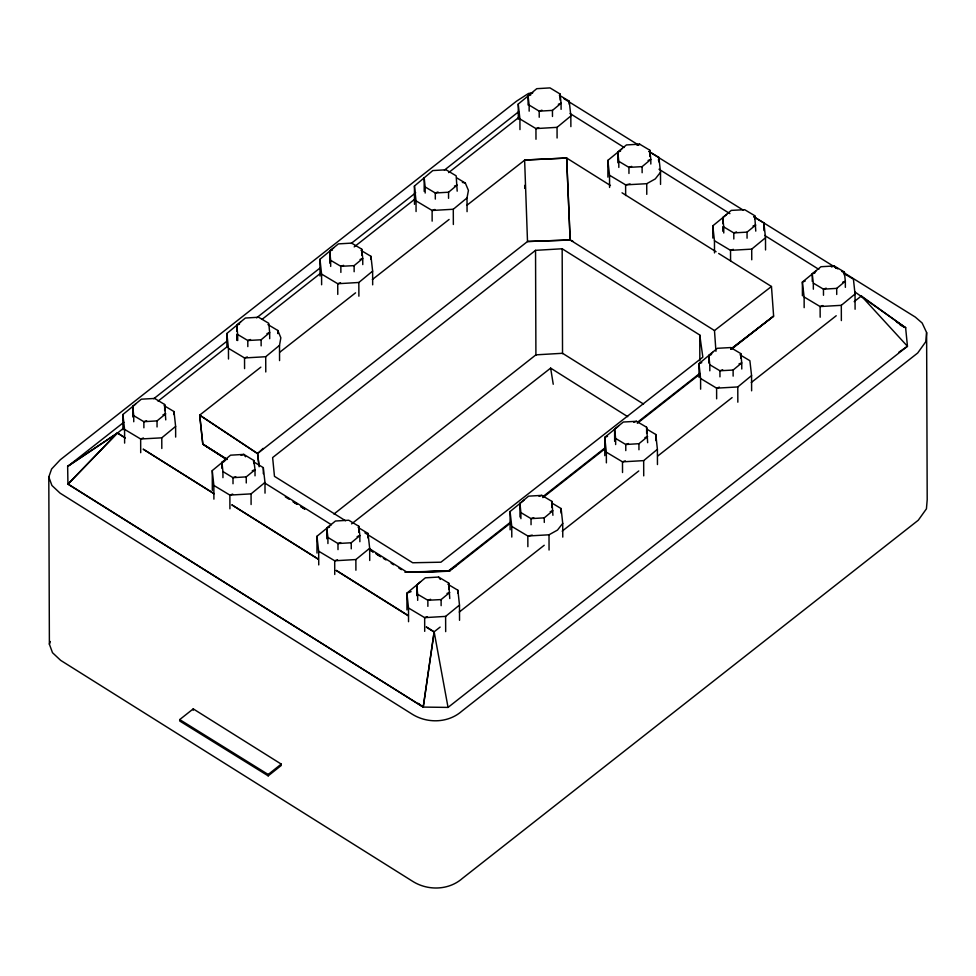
<?xml version="1.0" encoding="UTF-8"?>
<svg xmlns="http://www.w3.org/2000/svg" width="976" height="976" viewBox="0 0 976 976"><rect width="100%" height="100%" fill="white"/><g stroke="black" fill="none" stroke-linecap="round" stroke-linejoin="round"><path stroke-width="1.46" d="M841.666 271.316L915.317 317.09L922.161 323.032L926.614 332.572L925.846 341.612L917.696 353.007L461.746 711.236C448.008 723.228 427.159 723.667 412.006 714.066L60.061 493.136L51.923 485.487L48.8 476.971L51.606 469.005L60.219 459.818L516.585 101.126L528.48 93.464L532.786 92.805M423.23 707.063L434.137 631.789L440.115 627.092M854.903 291.958L905.618 327.692L907.46 346.285L448.045 707.405L423.23 707.088L434.137 632.058L426.414 627.202M560.639 511.424L561.115 508.557L552.465 503.384M658.422 160.271L658.898 157.404L649.003 151.487M279.563 360.595L279.514 345.358L280.844 337.794L277.831 330.486L267.936 324.581M467.065 211.658L467.016 197.945L468.431 190.418L465.345 183.073L456.719 177.864M926.614 332.572L927.2 499.785L926.431 508.825L918.282 520.22L462.331 878.449C448.594 890.441 427.732 890.881 412.58 881.279L60.646 660.349L52.497 652.7L49.386 644.184L50.313 641.525M658.922 161.967L658.898 157.404L660.508 172.227L655.286 178.913L646.734 183.695L625.616 184.854L609.536 175.241L607.853 160.381L621.712 149.047M561.139 513.132L561.115 508.557L562.725 523.38L557.503 530.066L549.012 534.799L527.833 536.007L511.753 526.406L510.07 511.534L523.941 500.212M123.403 428.293L117.425 433.124L67.649 466.382L117.425 432.99L125.148 437.846L117.425 432.99L67.942 484.157L423.23 707.088L418.375 703.391M67.649 466.382L67.942 484.157L117.425 432.99M263.13 448.374L257.591 453.596L258.945 465.345M239.462 324.178L236.729 325.167L237.668 334.475L247.794 340.514L261.117 339.782L269.681 332.609L268.742 323.3L258.603 317.249L245.354 318.03L236.729 325.167L236.753 331.254M722.74 223.65L722.728 217.563L731.28 210.389L744.676 209.694L754.729 215.684L755.766 231.129M226.908 347.224L226.859 333.511L240.572 322.092M320.03 276.025L319.982 259.262L333.694 247.855M420.546 581.806L406.894 593.164L406.955 609.927M712.626 352.312L698.975 363.67L699.023 377.383M132.76 416.972L132.712 406.321L141.349 399.184L154.672 398.452L164.663 404.503L165.761 419.887M414.495 204.326L414.434 186.038L432.795 170.568L446.032 169.787L456.17 175.839L457.195 191.174M332.462 250.027L329.729 251.015L330.657 260.324L340.856 266.314L354.117 265.631L362.743 258.506L361.73 249.148L351.604 243.109L338.355 243.89L329.729 251.015L329.766 263.203M424.206 191.406L424.157 177.705L425.158 186.953L435.296 192.992L448.545 192.223L457.171 185.086L454.438 186.074M530.81 94.879L528.077 95.868L529.138 105.066L539.203 111.166L552.453 110.386L561.078 103.261L560.078 94.001L550.013 87.901L536.763 88.682L528.077 95.868L528.101 105.005M135.603 404.137L122.891 414.519L124.574 429.379L140.654 438.993L161.772 437.834L175.619 426.414L174.021 411.579L164.127 405.662M226.859 333.511L228.457 348.334L244.537 357.948L265.716 356.728L279.514 345.358M319.982 259.262L321.58 274.085L337.733 283.735L358.839 282.479L372.625 271.108L370.965 256.334L361.022 250.405M531.981 92.757L518.244 104.066L519.927 118.938L535.946 128.6L557.052 127.344L570.838 115.973L569.24 101.15L559.346 95.233M212.329 490.403L212.256 470.591L226.042 459.232M620.529 151.085L617.796 152.073L618.796 161.321L628.934 167.372L642.11 166.64L650.809 159.454L649.809 150.206L639.67 144.167L626.433 144.936L617.796 152.073L617.832 162.736M329.498 527.113L326.753 528.101L327.912 537.434L337.977 543.534L351.226 542.754L359.851 535.629L358.839 526.271L348.713 520.232L335.463 521.013L326.753 528.101L326.789 538.752M726.705 214.488L712.773 225.859L714.456 240.73L730.536 250.344L751.715 249.124L765.501 237.754L763.903 222.931L754.045 216.977M416.752 595.628L416.715 584.966L425.353 577.829L438.59 577.06L448.728 583.099L449.765 598.544M520.001 516.987L519.952 503.287L528.589 496.15L541.826 495.369L551.965 501.42L552.916 515.291M416.715 584.966L417.655 594.274L427.854 600.264L441.115 599.581L449.741 592.444L447.008 593.42M519.952 503.287L520.891 512.583L531.029 518.634L544.266 517.853L552.904 510.716L550.171 511.705M711.528 354.483L708.796 355.471L709.796 364.731L719.934 370.77L733.122 370.038L741.748 362.913L740.808 353.605L730.67 347.566L717.36 348.298L708.796 355.471L708.832 363.084M814.997 272.841L812.252 273.817L813.325 283.125L823.463 289.164L836.7 288.384L845.338 281.247L844.338 271.999L834.199 265.96L820.962 266.729L812.252 273.817L812.276 281.43M701.768 362.669L698.975 363.67L700.585 378.493L716.604 388.155L737.783 386.947L751.569 375.577L749.885 360.705L739.991 354.788M414.434 186.038L416.032 200.861L432.112 210.474L453.291 209.254L467.016 197.945M618.601 426.036L604.73 437.37L606.34 452.193L622.493 461.843L643.672 460.623L657.397 449.314L655.799 434.491L647.1 429.294M816.229 270.742L802.37 282.076L804.126 296.985L820.121 306.549L841.312 305.329L855.037 294.02L853.427 279.197L843.569 273.243M212.256 470.591L213.854 485.426L229.872 495.088L251.064 493.868L264.984 482.486L263.3 467.626L253.406 461.709M316.993 553.063L316.932 536.3L330.803 524.966M316.932 536.3L318.688 551.208L334.695 560.773L355.874 559.553L369.672 548.28L368.001 533.421L358.143 527.467M411.079 591.651L406.894 593.164L408.505 607.987L424.658 617.637L445.617 616.393L459.489 605.071L457.878 590.236L447.935 584.295M132.712 406.321L133.736 415.666L143.862 421.705L157.038 420.888L165.737 413.8L163.004 414.788M224.663 461.319L221.93 462.307L222.931 471.567L232.996 477.667L246.245 476.886L255.017 469.737L253.87 460.501L243.805 454.401L230.556 455.182L221.93 462.307L221.942 468.407M722.728 217.563L723.741 226.908L733.793 232.91L747.043 232.129L755.753 225.041L753.008 226.029M614.66 441.298L614.612 429.111L623.322 422.022L636.511 421.303L646.624 427.244L647.661 442.689M614.612 429.111L615.636 438.468L625.762 444.507L638.938 443.69L647.637 436.601L644.904 437.59M268.193 775.871L268.193 774.48L281.222 764.086L193.236 708.881L179.706 719.593L179.706 720.996L268.193 775.871L281.222 765.489L281.222 764.086M67.649 466.455L123.867 422.254M153.769 398.72L226.725 341.368M256.627 317.822L320.018 268.022M351.116 243.5L415.715 192.784M444.409 170.117L518.573 111.801M158.075 401.136L227.432 346.492M262.105 319.323L320.701 273.17M354.178 246.904L415.166 198.897M448.655 172.606L519.195 117.108M364.902 532.872L412.702 562.762L440.932 562.2L702.842 357.143L699.755 335.012L562.164 248.77L535.543 250.344L272.633 457.573L274.463 476.337L345.528 520.757M333.951 514.035L535.909 354.849L562.53 353.288L643.538 404.052M510.521 522.172L448.228 571.131L405.308 572.192L449.619 571.216L405.308 572.18M542.863 496.699L605.157 447.764M637.499 422.254L699.804 373.369M455.853 566.141L448.228 571.131L449.619 570.972L510.594 523.014M542.876 497.614L605.047 448.728M637.328 423.303L699.499 374.43M731.78 349.005L773.626 316.126L771.467 286.493L718.653 253.455M459.269 612.05L544.23 545.255M562.176 531.151L638.768 470.957M657.909 455.902L732.11 397.586M751.252 382.531L836.225 315.748M854.171 301.645L861.344 295.996L905.618 327.863M226.761 459.476L202.788 443.995L199.69 415.117L260.848 367.147M280.027 352.031L355.569 292.837M372.356 279.539L449.094 219.466M467.077 205.155L524.624 160.198M351.567 523.88L550.647 368.123L627.714 416.667M259.116 466.76L257.591 453.498L527.504 241.511L524.624 160.027L566.653 158.039L570.143 239.962L714.481 330.547L771.467 286.493M730.829 349.091L773.626 316.126L730.829 349.176M898.701 352.348L907.46 346.285L861.344 295.996M541.936 110.178L539.203 111.166L539.228 117.254M558.345 104.249L561.078 103.261L561.102 109.349M538.74 127.588L535.946 128.6L535.983 139.263M438.029 192.004L435.296 192.992L435.32 199.092M636.938 145.156L639.67 144.167M631.667 166.384L628.934 167.372L628.959 173.46M648.076 160.442L650.809 159.454L650.821 164.029M340.526 282.735L337.733 283.735L337.769 294.41M250.539 339.526L247.794 340.514L247.819 346.602M266.936 333.597L269.681 332.609L269.693 338.696M146.595 420.717L143.862 421.705L143.887 427.805M241.072 455.389L243.805 454.401L245.525 456.768M826.196 288.176L823.463 289.164L823.488 295.252M842.605 282.235L845.338 281.247L845.362 287.347M340.709 542.546L337.977 543.534L338.001 549.622M357.118 536.617L359.851 535.629L359.876 541.717M628.495 443.519L625.762 444.507L625.787 450.595M539.094 496.357L541.826 495.369M533.762 517.646L531.029 518.634L531.054 524.722M427.439 616.637L424.658 617.637L424.706 631.362M434.906 209.474L432.112 210.474L432.148 221.137M247.343 356.935L244.537 357.948L244.573 368.611M143.448 437.992L140.654 438.993L140.703 452.705M733.33 249.331L730.536 250.344L730.573 261.007M235.753 476.666L232.996 477.667L233.02 483.754M252.259 470.737L255.017 469.737L255.029 475.837M232.691 494.076L229.872 495.088L229.921 508.801M822.914 305.549L820.121 306.549L820.169 317.224M722.667 369.782L719.934 370.77L719.959 376.858M739.015 363.889L741.748 362.913L741.772 369.001M719.397 387.155L716.604 388.155L716.64 398.83M607.523 436.357L604.73 437.37L604.803 455.658M625.287 460.843L622.493 461.843L622.529 472.518M343.589 265.338L340.856 266.314L340.88 272.414M360.01 259.482L362.743 258.506L362.767 264.594M736.538 231.922L733.793 232.91L733.818 238.998M831.454 266.936L834.199 265.96L835.92 268.302M805.176 281.064L802.37 282.076L802.418 295.789M633.766 422.279L636.511 421.303M337.489 559.773L334.695 560.773L334.744 574.486M430.587 599.288L427.854 600.264L427.878 606.352M630.069 183.964L625.616 184.854L625.653 195.529M532.286 535.116L527.833 536.007L527.87 546.682M524.624 160.027L566.653 158.039L610.451 185.513M570.143 239.962L527.504 241.511L570.143 240.035L572.924 241.255M405.308 572.07L449.619 570.972M462.368 182.402L465.345 183.073M900.226 325.045L904.264 327.167M179.706 719.593L268.193 774.48M563.872 98.637L638.804 145.229M649.15 151.646L743.468 210.279M753.801 216.696L837.786 268.9M570.082 113.521L624.213 147.498M659.007 169.226L729.889 213.634M764.696 235.436L818.815 269.364M896.566 322.031L905.618 327.692M622.041 192.809L716.079 251.759M202.788 444.178L227.201 459.318M264.459 482.839L331.279 524.661M369.831 548.89L407.09 572.253M285.334 496.857L289.201 499.285M375.638 553.477L380.799 556.71L376.931 554.38M383.385 558.321L385.959 559.943M391.12 563.176L393.706 564.799M398.867 568.032L401.441 569.642M232.007 504.909L318.261 559.065M336.293 570.374L408.383 615.624M426.414 626.946L434.137 631.789L448.045 707.405M232.007 505.007L318.261 559.224M336.293 570.557L408.383 615.868M67.942 483.962L423.23 707.088M204.045 444.983L226.761 459.586M199.69 415.117L257.591 453.596L199.69 415.19L202.788 443.995M438.59 577.06L440.31 579.427M550.635 368.123L553.246 384.263M278.16 333.463L277.831 330.486L277.843 333.536M715.945 351.299L714.481 330.547M566.653 158.039L570.143 240.035M855.037 294.02L855.086 309.258M844.338 271.999L844.35 275.049M841.312 305.329L841.361 320.579M836.7 288.384L836.725 294.471M813.325 283.125L813.35 289.213M804.126 296.985L804.163 307.66M765.501 237.754L765.55 249.954M763.903 222.931L763.927 230.543M754.729 215.684L754.741 218.734M751.715 249.124L751.752 259.787M751.569 375.577L751.618 390.815M747.043 232.129L747.067 238.217M740.808 353.605L740.821 358.168M737.783 386.947L737.832 402.185M733.122 370.038L733.135 376.138M723.741 226.908L723.765 232.996M722.752 226.688L722.777 231.263M714.456 240.73L714.505 252.918M712.773 225.859L712.822 238.059M709.796 364.731L709.82 370.819M700.585 378.493L700.622 389.168M699.755 335.012L699.841 360.852M660.508 172.227L660.545 184.415M657.397 449.314L657.458 464.552M655.799 434.491L655.823 440.579M649.809 150.206L649.833 156.294M646.734 183.695L646.771 194.358M646.624 427.244L646.649 433.344M643.672 460.623L643.721 475.873M642.11 166.64L642.135 172.728M638.938 443.69L638.951 449.777M618.796 161.321L618.821 167.421M615.636 438.468L615.649 444.556M609.536 175.241L609.573 187.441M607.853 160.381L607.914 177.144M606.34 452.193L606.377 462.856M570.838 115.973L570.875 126.636M569.24 101.15L569.252 104.188M562.164 248.77L562.53 353.666M562.725 523.38L562.774 537.105M560.078 94.001L560.102 100.089M557.052 127.344L557.089 138.006M552.453 110.386L552.477 116.473M551.965 501.42L551.989 507.508M549.012 534.799L549.061 550.037M544.266 517.853L544.291 522.416M535.543 250.344L535.909 355.24M529.138 105.066L529.163 111.166M524.722 185.367L524.734 188.405M519.927 118.938L519.964 129.601M520.891 512.583L520.916 518.683M518.244 104.066L518.305 119.304M511.753 526.406L511.79 537.068M510.07 511.534L510.131 529.822M459.489 605.071L459.537 620.309M457.878 590.236L457.89 593.286M453.291 209.254L453.352 224.492M448.545 192.223L448.557 198.311M448.728 583.099L448.753 589.187M445.617 616.393L445.678 631.631M441.115 599.581L441.128 605.669M425.158 186.953L425.182 193.041M417.655 594.274L417.679 600.362M416.032 200.861L416.069 211.536M408.505 607.987L408.541 621.7M372.625 271.108L372.673 284.833M370.965 256.334L370.978 259.384M369.672 548.28L369.721 560.48M368.001 533.421L368.013 537.983M361.73 249.148L361.754 255.248M358.839 282.479L358.887 296.192M358.839 526.271L358.863 532.359M355.874 559.553L355.911 570.228M354.117 265.631L354.142 271.731M351.226 542.754L351.25 548.841M330.657 260.324L330.681 266.424M327.912 537.434L327.924 543.534M321.58 274.085L321.616 284.76M318.688 551.208L318.737 564.921M265.716 356.728L265.777 371.966M264.984 482.486L265.021 493.161M263.3 467.626L263.325 473.714M261.117 339.782L261.141 345.87M253.87 460.501L253.882 463.539M251.064 493.868L251.1 504.531M246.245 476.886L246.269 482.974M237.668 334.475L237.693 340.563M236.753 334.292L236.778 340.392M228.457 348.334L228.494 359.009M222.931 471.567L222.943 477.654M213.854 485.426L213.903 499.139M193.236 708.881L193.248 710.272M175.619 426.414L175.656 437.077M174.021 411.579L174.033 414.629M164.663 404.503L164.688 410.591M161.772 437.834L161.809 448.496M157.038 420.888L157.051 426.976M133.736 415.666L133.749 421.754M124.574 429.379L124.623 443.104M122.891 414.519L122.952 429.757M48.8 476.971L49.386 644.184M296.936 504.141L293.068 501.713L296.936 504.165M304.683 508.984L300.815 506.568L304.683 509.021M373.064 551.855L369.184 549.427L373.064 551.952M213.976 493.6L143.167 449.155L213.976 493.685"/></g></svg>
